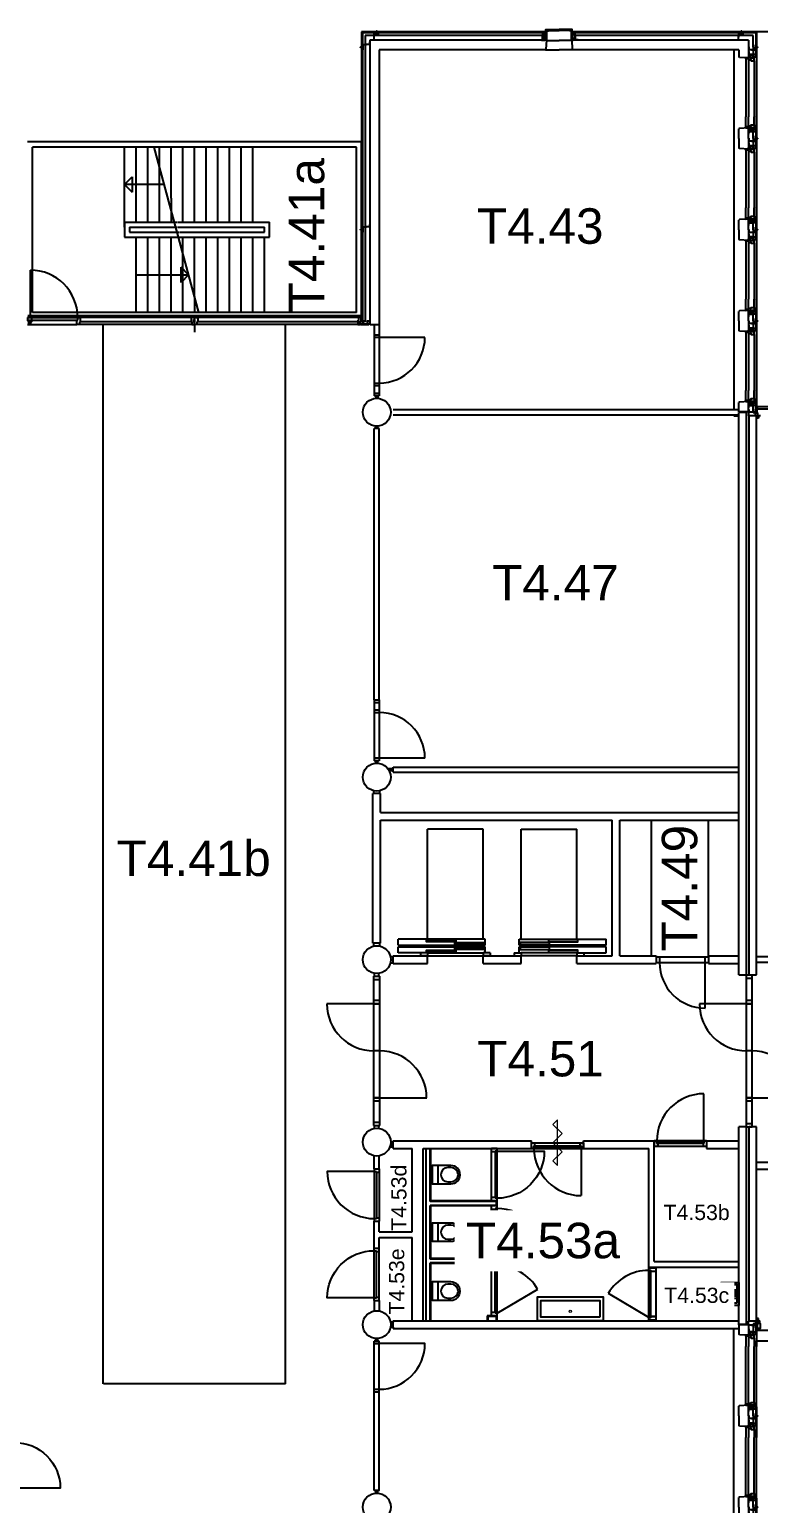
# Model space of a CAD drawing. Header units: millimetres. Extents: x 38964 to 143106, y 166778 to 217878.
# Drawn here: x 55581 to 69977, y 188799 to 217878 of the extents above; entities that cross this region are included whole.
import ezdxf
from ezdxf.enums import TextEntityAlignment as Align

# ---------------------------------------------------------------- set-up
doc = ezdxf.new("R2010")
doc.units = ezdxf.units.MM
doc.linetypes.add('HIDDEN2', pattern=[4.7625, 3.175, -1.5875])
doc.layers.get('0').update_dxf_attribs({"linetype": 'CONTINUOUS'})
for name, color, linetype in [('AL2100_BUITENWANDEN', 3, 'CONTINUOUS'), ('AL2200_BINNENWANDEN', 2, 'CONTINUOUS'), ('AL2400_TRAPPEN', 1, 'CONTINUOUS'), ('AL2800_KONSTRUKTIES', 1, 'CONTINUOUS'), ('AL3100_BUITENWANDOPENINGEN', 1, 'CONTINUOUS'), ('AL3200_BINNENWANDOPENINGEN', 1, 'CONTINUOUS'), ('AL3500_TOEBEHOREN-KOZIJNEN', 1, 'CONTINUOUS'), ('AL4600_RUIMTENUMMERS', 2, 'CONTINUOUS'), ('AL6600_LIFTEN-DISTRIBUTIE', 8, 'CONTINUOUS'), ('AL7200_INR-GEBRUIKSRUIMTEN', 8, 'CONTINUOUS'), ('AL7400_SANITAIR', 1, 'CONTINUOUS'), ('AL8100_INRVERKEERSRUIMTE', 250, 'HIDDEN2')]:
    doc.layers.add(name, color=color, linetype=linetype)
doc.styles.add('Arial', font='arial.ttf')

# ---------------------------------------------------------------- blocks, each defined once
blk = doc.blocks.new('23E')
at = {"layer": 'AL2100_BUITENWANDEN'}
for p, q in [((-260, -10), (-270, 0)), ((-312.5, -272.5), (-332.5, -272.5)), ((-250, -190), (-260, -10)), ((-300, -327), (-300, -350)), ((-300, -350), (-280, -327)), ((-300, -327), (-280, -350)), ((-280, -327), (-280, -350)), ((-270, -332), (-270, -350)), ((-240, -400), (0, -400))]:
    blk.add_line(p, q, dxfattribs=at)
for points in [[(-375, -195), (-325, -195), (-325, -295)], [(-320, -250), (-320, -327), (-260, -327)], [(-285, -303), (-260, -303), (-260, -400), (-240, -400)]]:
    blk.add_lwpolyline(points, dxfattribs=at)
at = {"layer": 'AL3100_BUITENWANDOPENINGEN'}
for p, q in [((-270, 0), (0, 0)), ((-247, -180), (0, -180)), ((-210, -379), (0, -379))]:
    blk.add_line(p, q, dxfattribs=at)
for points in [[(-295, -240), (-298, -240), (-298, -193), (-345, -193), (-345, -190), (-295, -190)], [(-295, -300), (-295, -190), (-280, -190), (-280, -200), (-265, -200), (-265, -190), (-250, -190), (-250, -210), (-260, -210), (-260, -220), (-250, -220), (-250, -300)], [(-210, -379), (-250, -379), (-250, -180), (-247, -180), (-247, -376), (-210, -376)]]:
    blk.add_lwpolyline(points, close=True, dxfattribs=at)
at = {"layer": 'AL3500_TOEBEHOREN-KOZIJNEN'}
blk.add_lwpolyline([(-265, -200), (-265, -190), (-280, -190), (-280, -200)], close=True, dxfattribs=at)
blk = doc.blocks.new('VIER')
at = {"layer": 'AL2100_BUITENWANDEN'}
for p, q in [((159, 838), (159, 1056)), ((177, 808), (159, 808)), ((182, 778), (159, 798)), ((159, 778), (182, 798)), ((182, 798), (159, 798)), ((182, 778), (159, 778)), ((179, 650), (159, 670)), ((179, 670), (159, 650)), ((179, 670), (159, 670)), ((179, 650), (159, 650)), ((177, 643), (159, 643)), ((177, 613), (159, 613)), ((179, 605), (159, 605)), ((159, 585), (179, 605)), ((179, 585), (159, 605)), ((179, 585), (159, 585)), ((177, 643), (177, 808)), ((177, 448), (177, 613)), ((229, 628), (229, 793)), ((229, 628), (229, 463)), ((236, 775), (236, 755)), ((236, 685), (236, 665)), ((319, 628), (319, 838)), ((319, 838), (499, 828)), ((319, 628), (319, 418)), ((499, 828), (509, 818)), ((509, 628), (509, 818)), ((509, 628), (509, 438)), ((182, 478), (159, 478)), ((159, 478), (182, 458)), ((182, 478), (159, 458)), ((182, 458), (159, 458)), ((177, 448), (159, 448)), ((159, 418), (159, 199)), ((236, 480), (236, 500)), ((319, 418), (499, 428)), ((499, 428), (509, 438))]:
    blk.add_line(p, q, dxfattribs=at)
blk.add_lwpolyline([(179, 578), (179, 623), (143, 623, -0.414214), (139, 627), (139, 629, -0.414214), (143, 633), (179, 633), (179, 678)], format="xyb", dxfattribs=at)
for points in [[(226, 793), (226, 818), (159, 818), (159, 838)], [(159, 643), (159, 808)], [(159, 448), (159, 613)], [(259, 768), (182, 768), (182, 818)], [(259, 678), (182, 678), (182, 578)], [(314, 713), (314, 763), (214, 763)], [(314, 623), (314, 673), (214, 673)], [(226, 463), (226, 438), (159, 438), (159, 418)], [(259, 488), (182, 488), (182, 438)], [(314, 543), (314, 493), (214, 493)]]:
    blk.add_lwpolyline(points, dxfattribs=at)
at = {"layer": 'AL3100_BUITENWANDOPENINGEN'}
for p, q in [((205, 895), (205, 1056)), ((319, 878), (319, 1056)), ((369, 856), (369, 1056)), ((205, 361), (205, 199)), ((319, 378), (319, 199)), ((369, 399), (369, 199))]:
    blk.add_line(p, q, dxfattribs=at)
for points in [[(224, 828), (224, 838), (289, 838), (289, 828), (299, 828), (299, 838), (319, 838), (319, 878), (268, 878), (268, 895), (205, 895), (205, 828)], [(229, 793), (319, 793), (319, 808), (309, 808), (309, 823), (319, 823), (319, 838), (299, 838), (299, 828), (289, 828), (289, 838), (229, 838)], [(269, 793), (269, 790), (316, 790), (316, 743), (319, 743), (319, 793)], [(319, 856), (369, 856), (369, 837), (319, 841)], [(224, 428), (224, 418), (289, 418), (289, 428), (299, 428), (299, 418), (319, 418), (319, 378), (268, 378), (268, 361), (205, 361), (205, 428)], [(229, 463), (319, 463), (319, 448), (309, 448), (309, 433), (319, 433), (319, 418), (299, 418), (299, 428), (289, 428), (289, 418), (229, 418)], [(269, 463), (269, 466), (316, 466), (316, 513), (319, 513), (319, 463)], [(319, 399), (369, 399), (369, 418), (319, 415)]]:
    blk.add_lwpolyline(points, close=True, dxfattribs=at)
at = {"layer": 'AL3500_TOEBEHOREN-KOZIJNEN'}
for points in [[(309, 823), (319, 823), (319, 808), (309, 808)], [(329, 840), (329, 846), (319, 846), (319, 841)], [(309, 433), (319, 433), (319, 448), (309, 448)], [(329, 415), (329, 410), (319, 410), (319, 415)]]:
    blk.add_lwpolyline(points, close=True, dxfattribs=at)
blk = doc.blocks.new('23-1')
for p, q in [((-42.5, -279.5), (-22.5, -300)), ((-42.5, -300), (-22.5, -279.5)), ((-42.5, -279.5), (-42.5, -300)), ((-22.5, -279.5), (-22.5, -300)), ((-15, -282), (-15, -300)), ((15, -282), (15, -300)), ((22.5, -279.5), (22.5, -300)), ((42.5, -279.5), (22.5, -300)), ((22.5, -279.5), (42.5, -300)), ((42.5, -222.5), (62.5, -222.5)), ((42.5, -279.5), (42.5, -300))]:
    blk.add_line(p, q)
for points in [[(50, -200), (50, -277), (-50, -277)], [(105, -145), (55, -145), (55, -245)]]:
    blk.add_lwpolyline(points)
blk.add_lwpolyline([(-50, -279.5), (-5, -279.5), (-5, -316, 0.4142136), (-1, -320), (1, -320, 0.4142136), (5, -316), (5, -279.5), (50, -279.5)], format="xyb")
blk = doc.blocks.new('A$C1A2D1092')
for p, q in [((0, 1000), (100, 1000)), ((0, 1000), (0, 0)), ((0, 950), (100, 950)), ((100, 1000), (100, 0)), ((0, 50), (100, 50)), ((0, 0), (100, 0))]:
    blk.add_line(p, q)
blk.add_lwpolyline([(100, 950, -0.414214), (1000, 50), (100, 50)], format="xyb")
blk = doc.blocks.new('WAND TOILET')
at = {"linetype": 'Continuous'}
blk.add_line((120, -180), (120, 180), dxfattribs=at)
for points in [[(370, 180), (0, 180), (0, -180), (370, -180, 1)], [(370, -140, 1), (370, 140), (310, 140, 1), (310, -140)]]:
    blk.add_lwpolyline(points, format="xyb", close=True, dxfattribs=at)

msp = doc.modelspace()

# ---------------------------------------------------------------- linework, layer by layer
at = {"layer": 'AL2100_BUITENWANDEN'}
for p, q in [((62424, 217828), (62139, 217828)), ((62139, 217828), (62139, 217543)), ((62424, 217810), (62157, 217810)), ((62157, 217810), (62157, 217543)), ((65769, 217828), (62454, 217828)), ((65769, 217810), (62454, 217810)), ((69624, 217828), (66309, 217828)), ((69624, 217810), (66309, 217810)), ((69939, 217828), (69654, 217828)), ((69921, 217810), (69654, 217810)), ((69921, 217810), (69921, 217543)), ((69939, 217828), (69939, 217543)), ((62139, 217513), (62139, 213943)), ((62157, 217513), (62157, 213943)), ((62209, 217758), (62209, 212128)), ((65744, 217758), (62209, 217758)), ((62299, 217668), (62299, 212068)), ((65789, 217668), (62299, 217668)), ((69779, 217668), (66289, 217668)), ((69869, 217758), (66334, 217758)), ((69779, 217668), (69779, 217318)), ((69869, 217528), (69869, 217758)), ((69869, 217528), (69869, 217363)), ((69919, 217570), (69939, 217550)), ((69939, 217570), (69919, 217550)), ((69919, 217570), (69939, 217570)), ((69919, 217550), (69939, 217550)), ((69921, 217543), (69939, 217543)), ((69921, 217513), (69939, 217513)), ((69921, 217513), (69921, 217348)), ((62489, 217478), (62489, 212058)), ((65769, 217478), (62489, 217478)), ((69589, 217478), (66309, 217478)), ((69589, 217478), (69589, 217338)), ((69599, 217328), (69589, 217338)), ((69779, 217318), (69599, 217328)), ((69862, 217470), (69862, 217490)), ((69862, 217380), (69862, 217400)), ((69916, 217378), (69939, 217378)), ((69939, 217378), (69916, 217358)), ((69916, 217378), (69939, 217358)), ((69916, 217358), (69939, 217358)), ((69919, 217505), (69939, 217505)), ((69919, 217485), (69939, 217505)), ((69919, 217505), (69939, 217485)), ((69919, 217485), (69939, 217485)), ((69921, 217348), (69939, 217348)), ((69939, 217318), (69939, 217099)), ((62139, 213913), (62139, 212133)), ((62157, 213913), (62157, 212128)), ((62144, 212128), (62209, 212128)), ((62295, 212068), (62308, 212055)), ((62299, 212068), (62309, 212058)), ((62308, 212055), (62389, 212055)), ((62309, 212058), (62489, 212058)), ((69779, 210538), (69599, 210528)), ((69779, 210333), (69779, 210538)), ((69939, 210538), (69939, 210756)), ((69599, 210528), (69589, 210518)), ((69589, 210333), (69589, 210518)), ((69779, 210333), (69589, 210333)), ((69589, 199228), (69589, 210323)), ((69739, 210323), (69589, 210323)), ((69739, 199228), (69739, 210323)), ((69779, 210333), (69779, 210258)), ((69779, 210258), (69789, 210258)), ((69789, 199228), (69789, 210258)), ((69939, 210258), (69789, 210258)), ((69862, 210475), (69862, 210455)), ((69862, 210345), (69862, 210325)), ((69869, 210313), (69869, 210493)), ((69914, 210313), (69869, 210313)), ((69916, 210498), (69939, 210498)), ((69939, 210478), (69916, 210498)), ((69916, 210478), (69939, 210498)), ((69916, 210478), (69939, 210478)), ((69921, 210318), (69921, 210508)), ((69921, 210508), (69939, 210508)), ((69921, 210367), (69949, 210387)), ((69949, 210367), (69921, 210387)), ((69921, 210387), (69949, 210387)), ((69921, 210367), (69949, 210367)), ((69939, 210318), (69921, 210318)), ((69939, 199228), (69939, 210258)), ((69589, 199228), (69739, 199228)), ((69789, 199228), (69939, 199228)), ((69589, 192333), (69589, 196228)), ((69589, 192333), (69589, 196228)), ((69739, 196228), (69589, 196228)), ((69739, 192333), (69739, 196228)), ((69789, 192397), (69789, 196228)), ((69939, 196228), (69789, 196228)), ((69939, 192397), (69939, 196228)), ((69739, 192333), (69589, 192333)), ((69779, 192323), (69589, 192323)), ((69589, 192323), (69589, 192138)), ((69779, 192397), (69789, 192397)), ((69779, 192323), (69779, 192397)), ((69779, 192323), (69779, 192118)), ((69939, 192397), (69789, 192397)), ((69862, 192309), (69862, 192329)), ((69869, 192342), (69869, 192163)), ((69914, 192342), (69869, 192342)), ((69939, 192337), (69921, 192337)), ((69921, 192337), (69921, 192148)), ((69921, 192288), (69949, 192268)), ((69949, 192288), (69921, 192268)), ((69921, 192288), (69949, 192288)), ((69921, 192268), (69949, 192268)), ((69939, 192337), (69939, 192148)), ((69599, 192128), (69589, 192138)), ((69779, 192118), (69599, 192128)), ((69862, 192180), (69862, 192200)), ((69916, 192178), (69939, 192178)), ((69939, 192178), (69916, 192158)), ((69916, 192178), (69939, 192158)), ((69916, 192158), (69939, 192158)), ((69921, 192148), (69939, 192148)), ((69939, 192118), (69939, 191899))]:
    msp.add_line(p, q, dxfattribs=at)
for points in [[(69784, 217533), (69784, 217483), (69884, 217483)], [(69839, 217478), (69916, 217478), (69916, 217578)], [(69939, 217513), (69939, 217348)], [(69784, 217443), (69784, 217393), (69884, 217393)], [(69839, 217388), (69916, 217388), (69916, 217338)], [(69872, 217363), (69872, 217338), (69939, 217338), (69939, 217318)], [(69872, 210493), (69872, 210518), (69939, 210518), (69939, 210538)], [(69784, 210413), (69784, 210463), (69884, 210463)], [(69784, 210383), (69784, 210333), (69884, 210333)], [(69839, 210468), (69916, 210468), (69916, 210518)], [(69839, 210338), (69916, 210338), (69916, 210388)], [(69939, 210318), (69939, 210508)], [(69784, 192272), (69784, 192322), (69884, 192322)], [(69784, 192243), (69784, 192193), (69884, 192193)], [(69839, 192317), (69916, 192317), (69916, 192267)], [(69839, 192188), (69916, 192188), (69916, 192138)], [(69872, 192163), (69872, 192138), (69939, 192138), (69939, 192118)]]:
    msp.add_lwpolyline(points, dxfattribs=at)
msp.add_lwpolyline([(69919, 217578), (69919, 217533), (69955, 217533, -0.414214), (69959, 217529), (69959, 217527, -0.414214), (69955, 217523), (69919, 217523), (69919, 217478)], format="xyb", dxfattribs=at)
for centre in [(62439, 210328), (62439, 203128), (62439, 199528), (62439, 195928), (62439, 192328), (62439, 188728)]:
    msp.add_circle(centre, 275, dxfattribs=at)
msp.add_arc((62144, 212133), 5, 180, 270, dxfattribs=at)
at = {"layer": 'AL2200_BINNENWANDEN'}
for p, q in [((62389, 212058), (62489, 212058)), ((62421, 210653), (62421, 210602)), ((62457, 210653), (62457, 210602)), ((62764, 210378), (69589, 210378)), ((62764, 210278), (69589, 210278)), ((62389, 204653), (62389, 210003)), ((62489, 210003), (62389, 210003)), ((62421, 210003), (62421, 210053)), ((62457, 210003), (62457, 210053)), ((62489, 204653), (62489, 210003)), ((62389, 204653), (62489, 204653)), ((62421, 203402), (62421, 203453)), ((62457, 203402), (62457, 203453)), ((62657, 203296), (62764, 203296)), ((62764, 203328), (69589, 203328)), ((62764, 203228), (62764, 203328)), ((69589, 203228), (69589, 203328)), ((62681, 203260), (62764, 203260)), ((62764, 203228), (69589, 203228)), ((62514, 202803), (62364, 202803)), ((62364, 199853), (62364, 202803)), ((62514, 202428), (62514, 202803)), ((62514, 202428), (69589, 202428)), ((62514, 202278), (67089, 202278)), ((62514, 199853), (62514, 202278)), ((67089, 199603), (67089, 202278)), ((67239, 202278), (69589, 202278)), ((67239, 199603), (67239, 202278)), ((62514, 199853), (62364, 199853)), ((62764, 199453), (62764, 199603)), ((62764, 199603), (63439, 199603)), ((63439, 199453), (63439, 199603)), ((64539, 199453), (64539, 199603)), ((64539, 199603), (65289, 199603)), ((65289, 199453), (65289, 199603)), ((66389, 199453), (66389, 199603)), ((66389, 199603), (67089, 199603)), ((67239, 199603), (67955, 199603)), ((67955, 199603), (67955, 199453)), ((68989, 199603), (69589, 199603)), ((68989, 199603), (68989, 199453)), ((68989, 199603), (68989, 199453)), ((62764, 199453), (63439, 199453)), ((64539, 199453), (65289, 199453)), ((66389, 199453), (67955, 199453)), ((68989, 199453), (69589, 199453)), ((62764, 195928), (62710, 195928)), ((62764, 195828), (62710, 195828)), ((62764, 195896), (62714, 195896)), ((62764, 195860), (62714, 195860)), ((62764, 195953), (65493, 195953)), ((62764, 195928), (62764, 195953)), ((62764, 195803), (62764, 195953)), ((62764, 195828), (62764, 195928)), ((62764, 195803), (62764, 195828)), ((62764, 195803), (63139, 195803)), ((63139, 194158), (63139, 195803)), ((63353, 195803), (65493, 195803)), ((63353, 192403), (63353, 195803)), ((63353, 192403), (63353, 195803)), ((63416, 192403), (63416, 195803)), ((63491, 194756), (63491, 195803)), ((63503, 194769), (63503, 195803)), ((65493, 195803), (65493, 195953)), ((66523, 195953), (67919, 195953)), ((66523, 195803), (66523, 195953)), ((66523, 195803), (67809, 195803)), ((67809, 193463), (67809, 195803)), ((67919, 193573), (67919, 195953)), ((68949, 195953), (68949, 195803)), ((68949, 195953), (69589, 195953)), ((68949, 195803), (69589, 195803)), ((62389, 195402), (62389, 195657)), ((62489, 195402), (62489, 195657)), ((64795, 194756), (63491, 194756)), ((63491, 193622), (63491, 194681)), ((64795, 194681), (63491, 194681)), ((64807, 194769), (63503, 194769)), ((63503, 193635), (63503, 194669)), ((64807, 194669), (63503, 194669)), ((64795, 194756), (64795, 194681)), ((64807, 194769), (64807, 194669)), ((62389, 193838), (62389, 194368)), ((62489, 194158), (62489, 194368)), ((62489, 194158), (63139, 194158)), ((62489, 193972), (62489, 194048)), ((62489, 193838), (62489, 194048)), ((62489, 194048), (63139, 194048)), ((63139, 192403), (63139, 194048)), ((64795, 193622), (63491, 193622)), ((64795, 193547), (63491, 193547)), ((63491, 192403), (63491, 193547)), ((64807, 193635), (63503, 193635)), ((64807, 193535), (63503, 193535)), ((63503, 192403), (63503, 193535)), ((64795, 193622), (64795, 193547)), ((64807, 193635), (64807, 193535)), ((67809, 193463), (69589, 193463)), ((67809, 193448), (67809, 193463)), ((67919, 193573), (69589, 193573)), ((67948, 193448), (67948, 193463)), ((62389, 192804), (62389, 192603)), ((62489, 192804), (62489, 192598)), ((62764, 192378), (62710, 192378)), ((62764, 192278), (62710, 192278)), ((62764, 192346), (62714, 192346)), ((62764, 192310), (62714, 192310)), ((62764, 192403), (69589, 192403)), ((62764, 192253), (62764, 192403)), ((62764, 192403), (62764, 192378)), ((62764, 192278), (62764, 192378)), ((62764, 192278), (62764, 192253)), ((62764, 192253), (69589, 192253)), ((64620, 192501), (64620, 192403)), ((64807, 192501), (64620, 192501)), ((64632, 192488), (64632, 192403)), ((64795, 192488), (64632, 192488)), ((64795, 192488), (64795, 192403)), ((64807, 192501), (64807, 192403)), ((67809, 192418), (67809, 192403)), ((67948, 192418), (67948, 192403)), ((69589, 192323), (69589, 192333)), ((62389, 189053), (62389, 192003)), ((62421, 192003), (62421, 192053)), ((62457, 192003), (62457, 192053)), ((62489, 189053), (62489, 192003)), ((62489, 189053), (62389, 189053)), ((62493, 189053), (62393, 189053)), ((62421, 189002), (62421, 189053)), ((62457, 189002), (62457, 189053))]:
    msp.add_line(p, q, dxfattribs=at)
at = {"layer": 'AL2400_TRAPPEN'}
for p, q in [((62139, 215658), (55542, 215658)), ((55639, 212297), (55639, 215558)), ((62039, 215558), (55642, 215558)), ((57459, 213978), (57459, 215558)), ((57689, 214078), (57689, 215558)), ((57919, 214078), (57919, 215558)), ((58923, 212297), (58046, 215558)), ((58149, 215185), (58149, 215558)), ((58379, 214551), (58379, 215558)), ((58609, 214078), (58609, 215558)), ((58839, 214078), (58839, 215558)), ((59069, 214078), (59069, 215558)), ((59299, 214078), (59299, 215558)), ((59529, 214078), (59529, 215558)), ((59759, 214078), (59759, 215558)), ((59989, 214078), (59989, 215558)), ((62039, 212297), (62039, 215558)), ((62139, 212197), (62139, 215658)), ((58149, 214078), (58149, 215185)), ((57459, 214818), (57609, 214968)), ((57609, 214968), (57609, 214668)), ((57459, 214818), (57609, 214668)), ((58245, 214818), (57459, 214818)), ((58379, 214551), (58379, 214078)), ((57459, 214078), (58489, 214078)), ((57459, 214078), (57459, 213778)), ((58503, 214078), (60319, 214078)), ((60319, 213778), (60319, 214078)), ((57459, 213778), (58530, 213778)), ((57559, 213978), (58489, 213978)), ((57559, 213978), (57559, 213878)), ((57559, 213878), (58530, 213878)), ((57689, 212297), (57689, 213778)), ((57919, 212297), (57919, 213778)), ((58149, 212297), (58149, 213778)), ((58379, 212297), (58379, 213778)), ((58503, 213978), (60219, 213978)), ((58543, 213878), (60219, 213878)), ((58543, 213778), (60319, 213778)), ((58609, 213631), (58609, 213778)), ((58839, 212610), (58839, 213778)), ((59069, 212297), (59069, 213778)), ((59299, 212297), (59299, 213778)), ((59529, 212297), (59529, 213778)), ((59759, 212297), (59759, 213778)), ((59989, 212297), (59989, 213778)), ((60219, 213878), (60219, 213978)), ((60219, 212297), (60219, 213778)), ((58609, 212297), (58609, 213631)), ((58724, 213037), (58574, 213187)), ((58574, 212887), (58574, 213187)), ((57689, 213037), (58724, 213037)), ((58724, 213037), (58574, 212887)), ((58839, 212610), (58839, 212297)), ((62039, 212297), (55639, 212297)), ((62139, 212197), (55539, 212197))]:
    msp.add_line(p, q, dxfattribs=at)
at = {"layer": 'AL2800_KONSTRUKTIES'}
msp.add_line((58839, 212058), (58839, 211908), dxfattribs=at)
msp.add_line((58839, 212058), (58839, 211908), dxfattribs=at)
for points in [[(89905, 210397), (90939, 210397), (90939, 210528), (90914, 210528), (90914, 211649), (70939, 211649), (70939, 217828), (69939, 217828), (69939, 210397), (70973, 210397), (70973, 210649), (89905, 210649)], [(84339, 192006), (84339, 192258), (85373, 192258), (85373, 192006), (90914, 192006), (90914, 191006), (70939, 191006), (70939, 166828), (69939, 166828), (69939, 192006), (75505, 192006), (75505, 192258), (76539, 192258), (76539, 192006)]]:
    msp.add_lwpolyline(points, close=True, dxfattribs=at)
at = {"layer": 'AL3100_BUITENWANDOPENINGEN'}
for p, q in [((69486, 217478), (69486, 210375)), ((69729, 217299), (69729, 217099)), ((69779, 217278), (69779, 217099)), ((69893, 217261), (69893, 217099)), ((69729, 217099), (69729, 216156)), ((69779, 217099), (69779, 216156)), ((69893, 217099), (69893, 216156)), ((69939, 217099), (69939, 216156)), ((69729, 215299), (69729, 214356)), ((69779, 215299), (69779, 214356)), ((69893, 215299), (69893, 214356)), ((69939, 215299), (69939, 214356)), ((69729, 213499), (69729, 212556)), ((69779, 213499), (69779, 212556)), ((69893, 213499), (69893, 212556)), ((69939, 213499), (69939, 212556)), ((55599, 212197), (55599, 213131)), ((55539, 212146), (56516, 212146)), ((55540, 212058), (56516, 212058)), ((55552, 212238), (62129, 212238)), ((55599, 212197), (56533, 212197)), ((56516, 212146), (56533, 212146)), ((56516, 212058), (56516, 212146)), ((56566, 212058), (56516, 212058)), ((56533, 212146), (56533, 212197)), ((56533, 212197), (56583, 212197)), ((56566, 212109), (56566, 212058)), ((56583, 212109), (56566, 212109)), ((58789, 212058), (56566, 212058)), ((58772, 212197), (56583, 212197)), ((56583, 212197), (56583, 212109)), ((58772, 212109), (56583, 212109)), ((58772, 212197), (58772, 212109)), ((58839, 212197), (58772, 212197)), ((58772, 212109), (58789, 212109)), ((58789, 212109), (58789, 212058)), ((58789, 212058), (58839, 212058)), ((58829, 212098), (58829, 212157)), ((58839, 212157), (58829, 212157)), ((58829, 212098), (58839, 212098)), ((58839, 212197), (58906, 212197)), ((58839, 212157), (58839, 212197)), ((58839, 212157), (58849, 212157)), ((58849, 212098), (58839, 212098)), ((58839, 212058), (58839, 212098)), ((58889, 212058), (58839, 212058)), ((58849, 212098), (58849, 212157)), ((58906, 212109), (58889, 212109)), ((58889, 212109), (58889, 212058)), ((62139, 212058), (58889, 212058)), ((62062, 212197), (58906, 212197)), ((58906, 212197), (58906, 212109)), ((62139, 212109), (58906, 212109)), ((62062, 212146), (62062, 212058)), ((62079, 212146), (62062, 212146)), ((62062, 212058), (62114, 212058)), ((62129, 212197), (62079, 212197)), ((62079, 212197), (62079, 212146)), ((62114, 212127), (62129, 212127)), ((62114, 212058), (62114, 212127)), ((62124, 212068), (62285, 212068)), ((62124, 212058), (62124, 212068)), ((62124, 212058), (62285, 212058)), ((62129, 212197), (62129, 212238)), ((62129, 212127), (62129, 212197)), ((62285, 212068), (62285, 212058)), ((69729, 211699), (69729, 210756)), ((69779, 211699), (69779, 210756)), ((69893, 211699), (69893, 210756)), ((69939, 211699), (69939, 210756)), ((69729, 210556), (69729, 210756)), ((69779, 210578), (69779, 210756)), ((69893, 210595), (69893, 210756)), ((69486, 210257), (69589, 210257)), ((69939, 210208), (69939, 210254)), ((69939, 210254), (69952, 210254)), ((69949, 210438), (90929, 210438)), ((69949, 210438), (69949, 210397)), ((69949, 210317), (69949, 210397)), ((69949, 210397), (69999, 210397)), ((69964, 210317), (69949, 210317)), ((69952, 210254), (69952, 210258)), ((69952, 210258), (69974, 210258)), ((69964, 210258), (69964, 210317)), ((70016, 210258), (69964, 210258)), ((69974, 210258), (69974, 210208)), ((69974, 210208), (69939, 210208)), ((69486, 181578), (69486, 192253)), ((69939, 192447), (69939, 192401)), ((69974, 192447), (69939, 192447)), ((69939, 192401), (69952, 192401)), ((69949, 192258), (69949, 192217)), ((69949, 192217), (90929, 192217)), ((69952, 192401), (69952, 192397)), ((69952, 192397), (69974, 192397)), ((69974, 192397), (69974, 192447)), ((69729, 192099), (69729, 191899)), ((69779, 192078), (69779, 191899)), ((69893, 192061), (69893, 191899)), ((69729, 190956), (69729, 191899)), ((69779, 190956), (69779, 191899)), ((69893, 190956), (69893, 191899)), ((69939, 190956), (69939, 191899)), ((69729, 189156), (69729, 190099)), ((69779, 189156), (69779, 190099)), ((69893, 189156), (69893, 190099)), ((69939, 189156), (69939, 190099))]:
    msp.add_line(p, q, dxfattribs=at)
for points in [[(69779, 217299), (69729, 217299), (69729, 217318), (69779, 217315)], [(69829, 217363), (69829, 217366), (69782, 217366), (69782, 217413), (69779, 217413), (69779, 217363)], [(69869, 217363), (69779, 217363), (69779, 217348), (69789, 217348), (69789, 217333), (69779, 217333), (69779, 217318), (69799, 217318), (69799, 217328), (69809, 217328), (69809, 217318), (69869, 217318)], [(69874, 217328), (69874, 217318), (69809, 217318), (69809, 217328), (69799, 217328), (69799, 217318), (69779, 217318), (69779, 217278), (69830, 217278), (69830, 217261), (69893, 217261), (69893, 217328)], [(55552, 212197), (55619, 212197), (55619, 212109), (55602, 212109), (55602, 212058), (55567, 212058), (55567, 212127), (55552, 212127)], [(62169, 212068), (62169, 212123), (62119, 212123), (62119, 212068)], [(62172, 212074), (62169, 212074), (62169, 212124), (62219, 212124), (62219, 212121), (62172, 212121)], [(62299, 212068), (62299, 212123), (62249, 212123), (62249, 212068)], [(69779, 210556), (69729, 210556), (69729, 210537), (69779, 210541)], [(69874, 210528), (69874, 210538), (69809, 210538), (69809, 210528), (69799, 210528), (69799, 210538), (69779, 210538), (69779, 210578), (69830, 210578), (69830, 210595), (69893, 210595), (69893, 210528)], [(69869, 210493), (69779, 210493), (69779, 210508), (69789, 210508), (69789, 210523), (69779, 210523), (69779, 210538), (69799, 210538), (69799, 210528), (69809, 210528), (69809, 210538), (69869, 210538)], [(69829, 210493), (69829, 210490), (69782, 210490), (69782, 210443), (69779, 210443), (69779, 210493)], [(69959, 210258), (69914, 210258), (69914, 210313), (69959, 210313)], [(69829, 192163), (69829, 192166), (69782, 192166), (69782, 192213), (69779, 192213), (69779, 192163)], [(69959, 192397), (69914, 192397), (69914, 192342), (69959, 192342)], [(69949, 192258), (70016, 192258), (70016, 192346), (69999, 192346), (69999, 192397), (69964, 192397), (69964, 192338), (69949, 192338)], [(69779, 192099), (69729, 192099), (69729, 192118), (69779, 192115)], [(69869, 192163), (69779, 192163), (69779, 192148), (69789, 192148), (69789, 192133), (69779, 192133), (69779, 192118), (69799, 192118), (69799, 192128), (69809, 192128), (69809, 192118), (69869, 192118)], [(69874, 192128), (69874, 192118), (69809, 192118), (69809, 192128), (69799, 192128), (69799, 192118), (69779, 192118), (69779, 192078), (69830, 192078), (69830, 192061), (69893, 192061), (69893, 192128)]]:
    msp.add_lwpolyline(points, close=True, dxfattribs=at)
msp.add_arc((55599, 212197), 934, 0, 90, dxfattribs=at)
at = {"layer": 'AL3200_BINNENWANDOPENINGEN'}
for p, q in [((62389, 212058), (62389, 210653)), ((62489, 212058), (62489, 210653)), ((62389, 211853), (62489, 211853)), ((63389, 211803), (62389, 211803)), ((62389, 210903), (62489, 210903)), ((62389, 210853), (62489, 210853)), ((62389, 210703), (62489, 210703)), ((62489, 210653), (62389, 210653)), ((62389, 204653), (62489, 204653)), ((62389, 204653), (62389, 203453)), ((62389, 204603), (62489, 204603)), ((62389, 204453), (62489, 204453)), ((62489, 204653), (62489, 203453)), ((62389, 204403), (62489, 204403)), ((63389, 203503), (62389, 203503)), ((62489, 203453), (62389, 203453)), ((62379, 202803), (62379, 202859)), ((62499, 202803), (62499, 202859)), ((62379, 199796), (62379, 199853)), ((62499, 199796), (62499, 199853)), ((62708, 199588), (62764, 199588)), ((67955, 199585), (68989, 199585)), ((67955, 199585), (67955, 199471)), ((68022, 199585), (68022, 199471)), ((68922, 198571), (68922, 199585)), ((68989, 199585), (68989, 199471)), ((90939, 199585), (69939, 199585)), ((62382, 199203), (62496, 199203)), ((62382, 196253), (62382, 199203)), ((62397, 199203), (62397, 199256)), ((62481, 199203), (62481, 199256)), ((62496, 196253), (62496, 199203)), ((62708, 199468), (62764, 199468)), ((67955, 199471), (68989, 199471)), ((69739, 199228), (69853, 199228)), ((69739, 196228), (69739, 199228)), ((69853, 196228), (69853, 199228)), ((90939, 199471), (69939, 199471)), ((62382, 199136), (62496, 199136)), ((69739, 199161), (69853, 199161)), ((62496, 198655), (61455, 198655)), ((62496, 198722), (62382, 198722)), ((62382, 198655), (62496, 198655)), ((62496, 198655), (62382, 198655)), ((69853, 198655), (68812, 198655)), ((69853, 198722), (69739, 198722)), ((69739, 198655), (69853, 198655)), ((69853, 198655), (69739, 198655)), ((62496, 197728), (62382, 197728)), ((62496, 197728), (62382, 197728)), ((69853, 197728), (69739, 197728)), ((69853, 197728), (69739, 197728)), ((62382, 196800), (63424, 196800)), ((62496, 196800), (62382, 196800)), ((62496, 196733), (62382, 196733)), ((69853, 196800), (69739, 196800)), ((69739, 196800), (70781, 196800)), ((69853, 196733), (69739, 196733)), ((62382, 196320), (62496, 196320)), ((69739, 196295), (69853, 196295)), ((62382, 196253), (62496, 196253)), ((62397, 196199), (62397, 196253)), ((62481, 196199), (62481, 196253)), ((69739, 196228), (69853, 196228)), ((90939, 195528), (69939, 195528)), ((69939, 195414), (69939, 195528)), ((69939, 195389), (69939, 195528)), ((90939, 195389), (69939, 195389)), ((62489, 192003), (62389, 192003))]:
    msp.add_line(p, q, dxfattribs=at)
at = {"layer": 'AL3200_BINNENWANDOPENINGEN', "ltscale": 50}
for p, q in [((68899, 195953), (68899, 196883)), ((64703, 194769), (64703, 195803)), ((64817, 195803), (64703, 195803)), ((64774, 195736), (64703, 195736)), ((64774, 195751), (64774, 194821)), ((64817, 195751), (64774, 195751)), ((64817, 194769), (64817, 195803)), ((65493, 195917), (66523, 195917)), ((65493, 195803), (65493, 195917)), ((65493, 195803), (66523, 195803)), ((65543, 195846), (66473, 195846)), ((65543, 195803), (65543, 195846)), ((65560, 195846), (65560, 195917)), ((66473, 195846), (65888, 195846)), ((66456, 195846), (66456, 195917)), ((66473, 195803), (66473, 195846)), ((66473, 195803), (66473, 194873)), ((66523, 195803), (66523, 195917)), ((68949, 195953), (67919, 195953)), ((67919, 195953), (67919, 195839)), ((68949, 195839), (67919, 195839)), ((67969, 195953), (67969, 195910)), ((68899, 195910), (67969, 195910)), ((67969, 195910), (68554, 195910)), ((67986, 195910), (67986, 195839)), ((68882, 195910), (68882, 195839)), ((68899, 195953), (68899, 195910)), ((68949, 195953), (68949, 195839)), ((62389, 195402), (62389, 194368)), ((62389, 195402), (62489, 195402)), ((62389, 195350), (62432, 195350)), ((62432, 195350), (62432, 194420)), ((62432, 195335), (62489, 195335)), ((62489, 195402), (62489, 194368)), ((64774, 194836), (64703, 194836)), ((64817, 194769), (64703, 194769)), ((64817, 194769), (64703, 194769)), ((64703, 193635), (64703, 194669)), ((64817, 194669), (64703, 194669)), ((64817, 194669), (64703, 194669)), ((64774, 194602), (64703, 194602)), ((64817, 194821), (64774, 194821)), ((64774, 193687), (64774, 194617)), ((64817, 194617), (64774, 194617)), ((64817, 193635), (64817, 194669)), ((62389, 194420), (62432, 194420)), ((62389, 194368), (62489, 194368)), ((62389, 194368), (62489, 194368)), ((62432, 194435), (62489, 194435)), ((62389, 192804), (62389, 193838)), ((62389, 193838), (62489, 193838)), ((62389, 193838), (62489, 193838)), ((62389, 193786), (62432, 193786)), ((62432, 192856), (62432, 193786)), ((62432, 193771), (62489, 193771)), ((62489, 192804), (62489, 193838)), ((64774, 193702), (64703, 193702)), ((64817, 193687), (64774, 193687)), ((64817, 193635), (64703, 193635)), ((64703, 192501), (64703, 193535)), ((64817, 193535), (64703, 193535)), ((64774, 193468), (64703, 193468)), ((64774, 192553), (64774, 193483)), ((64817, 193483), (64774, 193483)), ((64817, 192501), (64817, 193535)), ((62389, 192856), (62432, 192856)), ((62389, 192804), (62489, 192804)), ((62432, 192871), (62489, 192871)), ((64817, 192553), (65616, 193030)), ((67809, 192468), (67011, 192945)), ((64774, 192568), (64703, 192568)), ((64817, 192553), (64774, 192553)), ((64817, 192501), (64703, 192501))]:
    msp.add_line(p, q, dxfattribs=at)
at = {"layer": 'AL3200_BINNENWANDOPENINGEN', "lineweight": 15, "ltscale": 50}
msp.add_line((66008, 195467), (66008, 196367), dxfattribs=at)
msp.add_lwpolyline([(66008, 195467), (65918, 195557), (66098, 195737), (65918, 195917), (66098, 196097), (65918, 196277), (66008, 196367)], dxfattribs=at)
at = {"layer": 'AL3200_BINNENWANDOPENINGEN', "ltscale": 50}
for points in [[(64817, 195751), (65747, 195751, -0.414214), (64817, 194821)], [(62389, 195350), (61459, 195350, 0.414214), (62389, 194420)], [(64817, 193687), (65747, 193687, 0.414214), (64817, 194617)], [(62389, 192856), (61459, 192856, -0.414214), (62389, 193786)]]:
    msp.add_lwpolyline(points, format="xyb", dxfattribs=at)
for points in [[(65493, 195803), (65493, 195917), (66523, 195917), (66523, 195803)], [(68949, 195953), (68949, 195839), (67919, 195839), (67919, 195953)], [(67809, 193448), (67948, 193448), (67948, 192418), (67809, 192418)]]:
    msp.add_lwpolyline(points, close=True, dxfattribs=at)
for points in [[(65560, 195846), (65543, 195846), (65543, 195803), (66473, 195803), (66473, 195846), (66456, 195846), (66456, 195917), (66456, 195846), (65560, 195846), (65560, 195917)], [(65543, 195803), (65543, 195846), (66473, 195846), (66473, 195803)], [(68899, 195953), (68899, 195910), (67969, 195910), (67969, 195953)], [(68882, 195910), (68899, 195910), (68899, 195953), (67969, 195953), (67969, 195910), (67986, 195910), (67986, 195839), (67986, 195910), (68882, 195910), (68882, 195839)], [(67852, 193381), (67852, 193398), (67809, 193398), (67809, 192468), (67852, 192468), (67852, 192485), (67948, 192485), (67852, 192485), (67852, 193381), (67948, 193381)]]:
    msp.add_lwpolyline(points, dxfattribs=at)
at = {"layer": 'AL3200_BINNENWANDOPENINGEN'}
msp.add_lwpolyline([(55289, 190003, -0.414214), (56189, 189103), (55289, 189103)], format="xyb", dxfattribs=at)
for centre, radius, start, end in [((62489, 211803), 900, 270, 0), ((62489, 203503), 900, 0, 90), ((68922, 199471), 900, 180, 270), ((62382, 198655), 927, 180, 270), ((69739, 198655), 927, 180, 270), ((62496, 196800), 927, 0, 90), ((69853, 196800), 927, 0, 90)]:
    msp.add_arc(centre, radius, start, end, dxfattribs=at)
at = {"layer": 'AL3200_BINNENWANDOPENINGEN', "ltscale": 50}
for centre, start, end in [((68899, 195953), 90, 180), ((66473, 195803), 180, 270), ((64817, 192553), 30.8557, 90), ((67809, 192468), 90, 149.1443)]:
    msp.add_arc(centre, 930, start, end, dxfattribs=at)
at = {"layer": 'AL6600_LIFTEN-DISTRIBUTIE'}
for p, q in [((64539, 202103), (63439, 202103)), ((63439, 199933), (63439, 202103)), ((64539, 199933), (64539, 202103)), ((65289, 202103), (66389, 202103)), ((65289, 199933), (65289, 202103)), ((66389, 199933), (66389, 202103)), ((64579, 199933), (62859, 199933)), ((62859, 199813), (62859, 199933)), ((62859, 199813), (64579, 199813)), ((62859, 199783), (64579, 199783)), ((62859, 199663), (62859, 199783)), ((63439, 199933), (63439, 200003)), ((64579, 199813), (64579, 199933)), ((64579, 199663), (64579, 199783)), ((65249, 199933), (66969, 199933)), ((65249, 199813), (65249, 199933)), ((66969, 199813), (65249, 199813)), ((66969, 199783), (65249, 199783)), ((65249, 199663), (65249, 199783)), ((66389, 199933), (66389, 200003)), ((66969, 199813), (66969, 199933)), ((66969, 199663), (66969, 199783)), ((63299, 199663), (62859, 199663)), ((63299, 199663), (63299, 199603)), ((63439, 199663), (63299, 199663)), ((63439, 199603), (63299, 199603)), ((63439, 199663), (64539, 199663)), ((63439, 199663), (63439, 199603)), ((63439, 199603), (64539, 199603)), ((64679, 199663), (64539, 199663)), ((64539, 199663), (64539, 199603)), ((64679, 199603), (64539, 199603)), ((64679, 199663), (64679, 199603)), ((65149, 199663), (65149, 199603)), ((65149, 199663), (65289, 199663)), ((65149, 199603), (65289, 199603)), ((66389, 199663), (65289, 199663)), ((65289, 199663), (65289, 199603)), ((66389, 199603), (65289, 199603)), ((66389, 199663), (66389, 199603)), ((66389, 199663), (66529, 199663)), ((66389, 199603), (66529, 199603)), ((66529, 199663), (66529, 199603)), ((66529, 199663), (66969, 199663))]:
    msp.add_line(p, q, dxfattribs=at)
for points in [[(63999, 199879), (63419, 199879), (63419, 199921), (63999, 199921)], [(64559, 199825), (63979, 199825), (63979, 199867), (64559, 199867)], [(65269, 199825), (65849, 199825), (65849, 199867), (65269, 199867)], [(65829, 199879), (66409, 199879), (66409, 199921), (65829, 199921)], [(63999, 199675), (63419, 199675), (63419, 199717), (63999, 199717)], [(64559, 199729), (63979, 199729), (63979, 199771), (64559, 199771)], [(65269, 199729), (65849, 199729), (65849, 199771), (65269, 199771)], [(65829, 199675), (66409, 199675), (66409, 199717), (65829, 199717)]]:
    msp.add_lwpolyline(points, close=True, dxfattribs=at)
at = {"layer": 'AL7200_INR-GEBRUIKSRUIMTEN'}
for p, q in [((67864, 199603), (67864, 202278)), ((68989, 199603), (68989, 202278))]:
    msp.add_line(p, q, dxfattribs=at)
at = {"layer": 'AL7400_SANITAIR', "ltscale": 50}
for p, q in [((69279, 193013), (69549, 193013)), ((69279, 192973), (69549, 192973)), ((69279, 192933), (69549, 192933)), ((69279, 192893), (69549, 192893)), ((69279, 192853), (69549, 192853))]:
    msp.add_line(p, q, dxfattribs=at)
for points in [[(69589, 192708), (69239, 192708), (69239, 193158), (69589, 193158)], [(69549, 192748), (69279, 192748), (69279, 193118), (69549, 193118)], [(66910, 192403), (65610, 192403), (65610, 192873), (66910, 192873)], [(66840, 192473), (65680, 192473), (65680, 192803), (66840, 192803)]]:
    msp.add_lwpolyline(points, close=True, dxfattribs=at)
at = {"layer": 'AL7400_SANITAIR', "linetype": 'Continuous', "lineweight": 15}
msp.add_circle((66260, 192590), 22.5, dxfattribs=at)
at = {"layer": 'AL8100_INRVERKEERSRUIMTE'}
for p, q in [((57039, 191158), (57039, 212058)), ((60639, 191158), (60639, 212058)), ((60639, 191158), (57039, 191158))]:
    msp.add_line(p, q, dxfattribs=at)

# ---------------------------------------------------------------- block references
at = {"xscale": -1, "rotation": 180}
msp.add_blockref('23E', (66039, 217478), dxfattribs=at)
at = {"rotation": 180}
msp.add_blockref('23E', (66039, 217478), dxfattribs=at)
at = {"layer": 'AL2100_BUITENWANDEN', "rotation": 180}
for name, p in [('23-1', (62439, 217528)), ('23-1', (69639, 217528)), ('VIER', (70098, 216355)), ('VIER', (70098, 214555)), ('VIER', (70098, 212755)), ('VIER', (70098, 191155)), ('VIER', (70098, 189355))]:
    msp.add_blockref(name, p, dxfattribs=at)
at = {"layer": 'AL2100_BUITENWANDEN', "xscale": -1, "rotation": 270}
for p in [(62439, 217528), (62439, 213928)]:
    msp.add_blockref('23-1', p, dxfattribs=at)
at = {"layer": 'AL3200_BINNENWANDOPENINGEN', "xscale": -1, "rotation": 180}
msp.add_blockref('A$C1A2D1092', (62389, 192003), dxfattribs=at)
at = {"layer": 'AL7400_SANITAIR'}
for p in [(63533, 195286), (63533, 194152), (63533, 192989)]:
    msp.add_blockref('WAND TOILET', p, dxfattribs=at)

# ---------------------------------------------------------------- texts
at = {"layer": 'AL4600_RUIMTENUMMERS', "style": 'Arial'}
for s, height, p in [('T4.41a', 700, (61611, 212297)), ('T4.49', 700, (68977, 199687)), ('T4.53d', 300, (63115, 194178)), ('T4.53e', 300, (63071, 192527))]:
    msp.add_text(s, height=height, rotation=90, dxfattribs=at).set_placement(p, align=Align.BOTTOM_LEFT)
for s, height, p in [('T4.43', 700, (64415, 213440)), ('T4.47', 700, (64716, 206403)), ('T4.41b', 700, (57301, 200968)), ('T4.51', 700, (64422, 197015)), ('T4.53b', 300, (68102, 194301))]:
    msp.add_text(s, height=height, dxfattribs=at).set_placement(p, align=Align.BOTTOM_LEFT)

# ---------------------------------------------------------------- next in the draw order: wipeouts: each hides what was drawn before it
for points in [[(63977, 193377), (67447, 193377), (67447, 194583), (63977, 194583)], [(68020, 192645), (69498, 192645), (69498, 193161), (68020, 193161)]]:
    msp.add_wipeout(points).dxf.layer = 'AL4600_RUIMTENUMMERS'

# ---------------------------------------------------------------- next in the draw order: texts
for s, height, p in [('T4.53a', 700, (64199, 193427)), ('T4.53c', 300, (68115, 192666))]:
    msp.add_text(s, height=height, dxfattribs=at).set_placement(p, align=Align.BOTTOM_LEFT)

doc.saveas('drawing.dxf')
